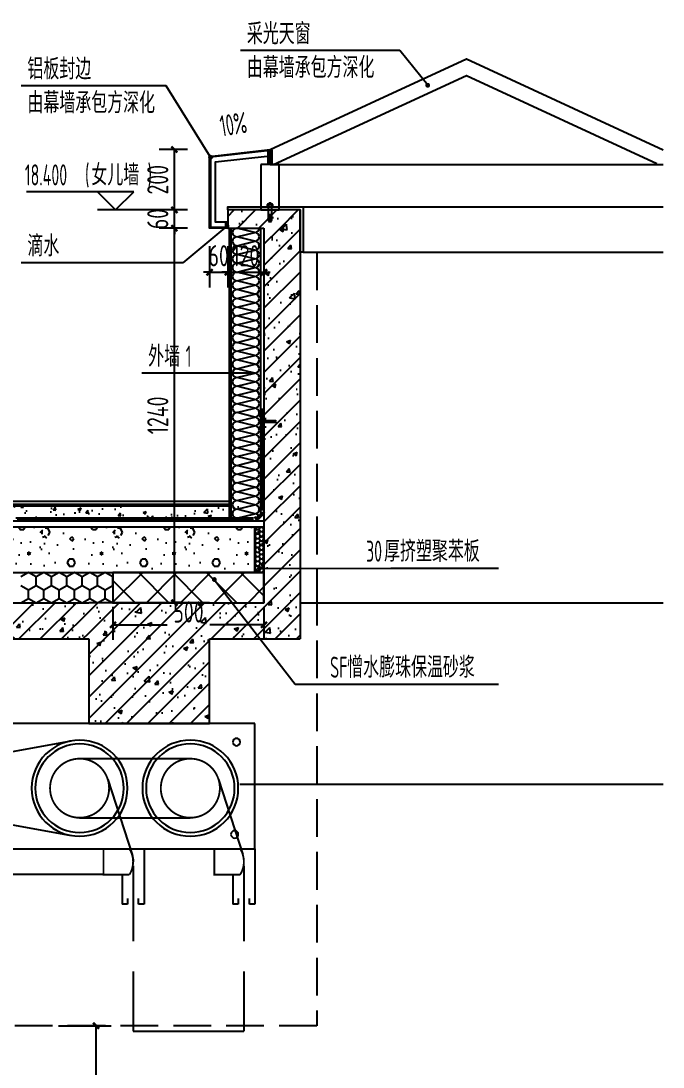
# Model space of a CAD drawing. Extents: x 198753 to 882193, y -399300 to 132460.
# Drawn here: x 438210 to 440336, y 15563 to 19025 of the extents above; entities that cross this region are included whole.
import ezdxf

# ---------------------------------------------------------------- set-up
doc = ezdxf.new("R2010")
doc.units = 0
doc.header["$LTSCALE"] = 1000
doc.header["$MEASUREMENT"] = 0
doc.linetypes.add('DASH', pattern=[0.35, 0.25, -0.1])
for name, color, linetype in [('01-标注_尺寸', 124, 'Continuous'), ('01-标注_标高', 200, 'Continuous'), ('01-标注_符号', 200, 'Continuous'), ('02-TEXT_标注', 130, 'Continuous'), ('05-填充_天正', 26, 'Continuous'), ('A-C_窗', 140, 'Continuous'), ('A-D-金属剖线', 200, 'Continuous'), ('A-D_龙骨', 131, 'Continuous'), ('A-O_屋面', 201, 'Continuous'), ('A-O_防水层', 222, 'Continuous'), ('A-STR-面层', 191, 'Continuous'), ('A-STR_门窗', 140, 'Continuous'), ('A-SUR_保温', 222, 'Continuous'), ('A-SUR_看线', 231, 'Continuous'), ('A-TECH_结构', 21, 'Continuous'), ('A_STR-砼墙', 51, 'Continuous'), ('A_STR-砼柱', 51, 'Continuous'), ('构造物', 145, 'Continuous'), ('钢龙骨', 173, 'Continuous')]:
    doc.layers.add(name, color=color, linetype=linetype)
doc.styles.add('_TCH_DIM', font='ROS1', dxfattribs={"width": 0.8, "bigfont": 'JD'})
doc.styles.add('_TCH_DIM_T3', font='ROS1', dxfattribs={"width": 0.8, "bigfont": 'JD'})
doc.dimstyles.new('_TCH_ARCH&&20', dxfattribs={"dimtxt": 70, "dimasz": 20, "dimexe": 50, "dimexo": 60, "dimgap": 20, "dimtad": 1, "dimdec": 0, "dimzin": 0, "dimdsep": 46, "dimtxsty": '_TCH_DIM_T3', "dimblk": 'ARCHTICK', "dimcen": 0.09, "dimclrt": 4, "dimazin": 2, "dimtfac": 1, "dimtdec": 0, "dimtix": 1, "dimtmove": 2, "dimatfit": 3, "dimfxl": 0, "dimtolj": 1, "dimtzin": 0, "dimarcsym": 0})
pattern_1 = [(45, (0, 0), (-35.355339, 35.355339), []), (50, (0, 0), (143.452037, -12.550427), [15, -165]), (355, (0, 0), (-27.750267, 150.438427), [12, -132]), (100.4514, (11.95, -1.05), (115.701876, 137.88791), [12.74804, -140.22842]), (46.1842, (0, 40), (213.44821, -33.1038), [22.5, -247.5]), (96.6356, (17.79, 37.24), (186.93254, 194.82357), [19.12206, -210.3426]), (351.1842, (0, 40), (186.93239, 194.82372), [18, -198]), (21, (20, 30), (119.38141, -80.523778), [15, -165]), (326, (20, 30), (48.663066, 145.03001), [12, -132]), (71.4514, (29.95, 23.29), (168.044526, 64.5061), [12.74804, -140.22842]), (37.5, (0, 0), (2.431971, 66.578771), [0, -130.4, 0, -134, 0, -132.5]), (7.5, (0, 0), (52.613907, 78.882342), [0, -76.4, 0, -127.4, 0, -50.5]), (327.5, (-44.6, 0), (106.764487, -4.5109743), [0, -50, 0, -156, 0, -207]), (317.5, (-64.6, 0), (116.637234, 20.020996), [0, -65, 0, -103.6, 0, -147])]

# ---------------------------------------------------------------- blocks, each defined once
blk = doc.blocks.new('双轨双帘防火卷帘门')
for p, q in [((-100, 0), (800, 0)), ((-100, -339.1), (-100, 0)), ((800, 0), (800, -409.1)), ((669.3, -96.3), (398.2, -47.1)), ((375, -95), (75, -95)), ((-1.5, -151.6), (-67.1, -354.7)), ((298.5, -151.6), (232.9, -354.7)), ((669.3, -253.7), (398.2, -302.9)), ((375, -255), (75, -255)), ((800, -339.1), (-100, -339.1)), ((-100, -339.1), (-100, -489.1)), ((200, -339.1), (200, -489.1)), ((-40, -409.1), (-40, -489.1)), ((260, -409.1), (260, -489.1)), ((310, -409.1), (800, -409.1)), ((-85, -489.1), (-85, -474.1)), ((-55, -474.1), (-55, -489.1)), ((215, -489.1), (215, -474.1)), ((245, -474.1), (245, -489.1)), ((-100, -489.1), (-85, -489.1)), ((-55, -489.1), (-40, -489.1)), ((200, -489.1), (215, -489.1)), ((245, -489.1), (260, -489.1))]:
    blk.add_line(p, q)
at = {"const_width": 5}
for points in [[(75, -95, -1), (75, -255, -1), (75, -95, -1)], [(375, -95, -1), (375, -255, -1), (375, -95, -1)], [(655, -135, -1), (655, -215, -1), (655, -135, 687123916425.603516)]]:
    blk.add_lwpolyline(points, format="xyb", dxfattribs=at)
for points in [[(-60, -339.1, 0.285714), (-60, -409.1), (10, -409.1), (10, -339.1)], [(240, -339.1, 0.285714), (240, -409.1), (310, -409.1), (310, -339.1)]]:
    blk.add_lwpolyline(points, format="xyb", close=True, dxfattribs=at)
for centre, radius in [((-50, -50), 10), ((75, -175), 130), ((75, -175), 120), ((375, -175), 130), ((375, -175), 120), ((750, -50), 10), ((655, -175), 80), ((-45, -300), 10), ((750, -300), 10)]:
    blk.add_circle(centre, radius)
blk.add_arc((296.2, -374.1), 66.3, 162.9588, 180)
blk = doc.blocks.new('A$C1C2A6847')
for p, q in [((52, 23.1), (55, 28.3)), ((52, 19.1), (55, 14)), ((55, 28.3), (55, 14))]:
    blk.add_line(p, q)
for points in [[(56, 42.1), (51, 37.1), (51, 5.1), (56, 0.1)], [(56.7, 41.4), (52, 36.7), (52, 26.6)], [(0, 21.1), (2, 23.1), (52, 23.1), (52, 19.1), (2, 19.1), (0, 21.1)], [(52, 25.6), (52, 16.6)], [(52, 15.6), (52, 5.6), (56.7, 0.9)]]:
    blk.add_lwpolyline(points)
for centre, start, end in [((56.4, 41.8), 315, 135), ((52, 26.1), 270, 90), ((52, 16.1), 270, 90), ((56.4, 0.5), 225, 45)]:
    blk.add_arc(centre, 0.5, start, end)
blk = doc.blocks.new('fdsgfd')
at = {"layer": '构造物', "linetype": 'DASH', "ltscale": 0.2}
for p, q in [((-7.9, 1.4), (-11.9, 1.4)), ((-11.9, 1.4), (-11.9, 0)), ((-11.9, 0), (-3.5, 0)), ((-9.2, 8.1), (-9.2, 3.7)), ((-6.8, 2.8), (-7.9, 2.8)), ((-7.9, 2.8), (-7.9, 1.4)), ((7.9, 1.4), (-7.9, 1.4)), ((-3.7, 9), (-7, 9)), ((-6.8, 2.8), (6.8, 2.8)), ((6, 0), (-6, 0)), ((-6, 0), (-6, -45)), ((-4.6, 8.2), (-4.6, 3.6)), ((-3.7, 13), (-4, 12.3)), ((4, 11.7), (-4, 12.3)), ((-4, 12.3), (-3.4, 10.9)), ((-3.4, 10.9), (-4, 9.7)), ((4, 9), (-4, 9.7)), ((-4, 9.7), (-3.7, 9)), ((3.4, 13), (-3.7, 13)), ((4, 9), (-3.7, 9)), ((-3.4, 10.9), (3.4, 10.4)), ((4, 11.7), (3.4, 13)), ((3.4, 10.4), (4, 11.7)), ((4, 9), (3.4, 10.4)), ((3.5, 0), (11.9, 0)), ((7, 9), (4, 9)), ((4.6, 8.2), (4.6, 3.6)), ((6, -45), (6, 0)), ((7.9, 2.8), (6.8, 2.8)), ((7.9, 1.4), (7.9, 2.8)), ((11.9, 1.4), (7.9, 1.4)), ((9.2, 3.7), (9.2, 8.1)), ((11.9, 0), (11.9, 1.4)), ((-6, -45), (-4, -45)), ((-4, -45), (-5.3, -48)), ((-5.3, -48), (5.3, -48)), ((5.3, -48), (4, -45)), ((4, -45), (6, -45))]:
    blk.add_line(p, q, dxfattribs=at)
for points in [[(-6.8, 9, -0.219294), (-4.6, 8.2, -0.173205), (4.6, 8.2, -0.102242), (6.8, 9)], [(-6.8, 2.8, 0.219294), (-4.6, 3.6, 0.173205), (4.6, 3.6, 0.102242), (6.8, 2.8)]]:
    blk.add_lwpolyline(points, format="xyb", dxfattribs=at)
blk.add_lwpolyline([(-4, -45), (-4, -22.3), (-2.7, -22.3), (-2.7, -45), (2.7, -45), (2.7, -22.3), (4, -22.3), (4, -45)], dxfattribs=at)
for centre, radius, start, end in [((-7.1, 6.1), 2.86, 86.7154, 137.7444), ((-6.8, 6.4), 3.56, 227.5084, 271.3321), ((6.9, 6.2), 3.43, 267.786, 313.3734), ((7, 5.8), 3.15, 44.7477, 90.8069)]:
    blk.add_arc(centre, radius, start, end, dxfattribs=at)
blk = doc.blocks.new('kyuhtr')
at = {"const_width": 20}
blk.add_lwpolyline([(50, 0), (0, 0)], dxfattribs=at)
blk.add_lwpolyline([(50, -30), (200, -30), (200, 30), (50, 30)], close=True)
blk = doc.blocks.new('$LinePat$聚苯板')
at = {"color": 0}
for p, q in [((14.8, -8.6), (0, 0)), ((29.7, 0), (14.8, -8.6)), ((14.8, -8.6), (14.8, -25.7)), ((14.8, -25.7), (0, -34.3)), ((0, -34.3), (0, -51.4)), ((29.7, -34.3), (14.8, -25.7)), ((0, -51.4), (14.8, -60)), ((14.8, -60), (29.7, -51.4))]:
    blk.add_line(p, q, dxfattribs=at)
blk = doc.blocks.new('*U237')
at = {"layer": 'A-SUR_保温', "color": 26}
blk.add_lwpolyline([(0, 0), (30, 0), (30, 150.3), (0, 150.3), (0, 0)], dxfattribs=at)
at = {"layer": 'A-SUR_保温', "color": 26, "xscale": -0.5060437014247401, "yscale": 0.5, "zscale": 0.5, "rotation": 270.0000009086517}
for p in [(30, 135.2), (30, 120.2), (30, 105.2), (30, 90.2), (30, 75.1), (30, 60.1), (30, 45.1), (30, 30.1), (30, 15), (30, 0)]:
    blk.add_blockref('$LinePat$聚苯板', p, dxfattribs=at)
blk = doc.blocks.new('_ArchTick')
at = {"color": 0, "linetype": 'ByBlock', "const_width": 0.4}
blk.add_lwpolyline([(-0.5, -0.5), (0.5, 0.5)], dxfattribs=at)
blk = doc.blocks.new('*D2115')
at = {"layer": '01-标注_尺寸', "color": 0, "lineweight": -2, "transparency": 16777216}
for p, q in [((0, -13.3), (0, -123.3)), ((500, -13.3), (500, -123.3)), ((0, -73.3), (179.6, -73.3)), ((500, -73.3), (320.4, -73.3))]:
    blk.add_line(p, q, dxfattribs=at)
at = {"layer": 'Defpoints', "color": 0, "transparency": 16777216}
for p in [(0, 46.7), (500, 46.7), (500, -73.3)]:
    blk.add_point(p, dxfattribs=at)
at = {"layer": '01-标注_尺寸', "color": 0, "lineweight": -2, "transparency": 16777216, "xscale": 20, "yscale": 20, "zscale": 20, "rotation": 180}
blk.add_blockref('_ArchTick', (0, -73.3), dxfattribs=at)
at = {"layer": '01-标注_尺寸', "color": 0, "lineweight": -2, "transparency": 16777216, "xscale": 20, "yscale": 20, "zscale": 20}
blk.add_blockref('_ArchTick', (500, -73.3), dxfattribs=at)
at = {"layer": '01-标注_尺寸', "color": 4, "transparency": 16777216, "insert": (250, -30.6), "char_height": 70, "attachment_point": 5, "style": '_TCH_DIM_T3'}
blk.add_mtext('\\A1;500', dxfattribs=at)
blk = doc.blocks.new('$LinePat$防水层2')
at = {"color": 0}
blk.add_line((0, 0), (600, 0), dxfattribs=at)
blk.add_solid([(150, 0), (450, 0), (150, -100), (450, -100)], dxfattribs=at)
blk = doc.blocks.new('$LinePat$岩棉板')
at = {"color": 0}
for p, q in [((0, -17), (12, -67)), ((12, -67), (24, -17))]:
    blk.add_line(p, q, dxfattribs=at)
for centre, start, end in [((12, -17), 0, 180), ((0, -67), 270, 0), ((24, -67), 180, 270)]:
    blk.add_arc(centre, 12, start, end, dxfattribs=at)
at = {"layer": 'Defpoints'}
blk.add_point((0, 0.1), dxfattribs=at)
at = {"layer": 'Defpoints', "color": 0}
blk.add_point((24, -84), dxfattribs=at)
blk = doc.blocks.new('*D1447')
at = {"layer": '01-标注_尺寸', "color": 0, "lineweight": -2, "transparency": 16777216}
for p, q in [((438335.2, 15700), (438509, 15700)), ((438459, 12900), (438459, 15700)), ((438335.2, 12900), (438509, 12900))]:
    blk.add_line(p, q, dxfattribs=at)
at = {"layer": 'Defpoints', "color": 0, "transparency": 16777216}
for p in [(438275.2, 15700), (438459, 15700), (438275.2, 12900)]:
    blk.add_point(p, dxfattribs=at)
at = {"layer": '01-标注_尺寸', "color": 0, "lineweight": -2, "transparency": 16777216, "xscale": 20, "yscale": 20, "zscale": 20}
for p, rotation in [((438459, 15700), 90), ((438459, 12900), 270)]:
    blk.add_blockref('_ArchTick', p, dxfattribs=dict(at, rotation=rotation))
at = {"layer": '01-标注_尺寸', "color": 4, "transparency": 16777216, "insert": (438404, 14312.2), "char_height": 70, "attachment_point": 5, "rotation": 90, "style": '_TCH_DIM_T3'}
blk.add_mtext('\\A1;2800', dxfattribs=at)
blk = doc.blocks.new('*D1449')
at = {"layer": '01-标注_尺寸', "color": 0, "lineweight": -2, "transparency": 16777216}
for p, q in [((438835, 18279.8), (438835, 18143.4)), ((438895, 18279.8), (438895, 18143.4)), ((438835, 18193.4), (438815, 18193.4)), ((438835, 18193.4), (438895, 18193.4)), ((438895, 18193.4), (438915, 18193.4))]:
    blk.add_line(p, q, dxfattribs=at)
at = {"layer": 'Defpoints', "color": 0, "transparency": 16777216}
for p in [(438835, 18339.8), (438895, 18339.8), (438895, 18193.4)]:
    blk.add_point(p, dxfattribs=at)
at = {"layer": '01-标注_尺寸', "color": 0, "lineweight": -2, "transparency": 16777216, "xscale": 20, "yscale": 20, "zscale": 20}
blk.add_blockref('_ArchTick', (438835, 18193.4), dxfattribs=at)
at = {"layer": '01-标注_尺寸', "color": 0, "lineweight": -2, "transparency": 16777216, "xscale": 20, "yscale": 20, "zscale": 20, "rotation": 180}
blk.add_blockref('_ArchTick', (438895, 18193.4), dxfattribs=at)
at = {"layer": '01-标注_尺寸', "color": 4, "transparency": 16777216, "insert": (438865, 18248.4), "char_height": 70, "attachment_point": 5, "style": '_TCH_DIM_T3'}
blk.add_mtext('\\A1;60', dxfattribs=at)
blk = doc.blocks.new('*D1450')
at = {"layer": '01-标注_尺寸', "color": 0, "lineweight": -2, "transparency": 16777216}
for p, q in [((438895, 18279.8), (438895, 18143.4)), ((439015, 18279.8), (439015, 18143.4)), ((438895, 18193.4), (438875, 18193.4)), ((438895, 18193.4), (439015, 18193.4)), ((439015, 18193.4), (439035, 18193.4))]:
    blk.add_line(p, q, dxfattribs=at)
at = {"layer": 'Defpoints', "color": 0, "transparency": 16777216}
for p in [(438895, 18339.8), (439015, 18339.8), (439015, 18193.4)]:
    blk.add_point(p, dxfattribs=at)
at = {"layer": '01-标注_尺寸', "color": 0, "lineweight": -2, "transparency": 16777216, "xscale": 20, "yscale": 20, "zscale": 20}
blk.add_blockref('_ArchTick', (438895, 18193.4), dxfattribs=at)
at = {"layer": '01-标注_尺寸', "color": 0, "lineweight": -2, "transparency": 16777216, "xscale": 20, "yscale": 20, "zscale": 20, "rotation": 180}
blk.add_blockref('_ArchTick', (439015, 18193.4), dxfattribs=at)
at = {"layer": '01-标注_尺寸', "color": 4, "transparency": 16777216, "insert": (438955, 18248.4), "char_height": 70, "attachment_point": 5, "style": '_TCH_DIM_T3'}
blk.add_mtext('\\A1;120', dxfattribs=at)
blk = doc.blocks.new('*D1451')
at = {"layer": '01-标注_尺寸', "color": 0, "lineweight": -2, "transparency": 16777216}
for p, q in [((438762.2, 18599.8), (438668.3, 18599.8)), ((438718.3, 18399.8), (438718.3, 18599.8)), ((438762.2, 18399.8), (438668.3, 18399.8))]:
    blk.add_line(p, q, dxfattribs=at)
at = {"layer": 'Defpoints', "color": 0, "transparency": 16777216}
for p in [(438718.3, 18599.8), (438822.2, 18599.8), (438822.2, 18399.8)]:
    blk.add_point(p, dxfattribs=at)
at = {"layer": '01-标注_尺寸', "color": 0, "lineweight": -2, "transparency": 16777216, "xscale": 20, "yscale": 20, "zscale": 20}
for p, rotation in [((438718.3, 18599.8), 90), ((438718.3, 18399.8), 270)]:
    blk.add_blockref('_ArchTick', p, dxfattribs=dict(at, rotation=rotation))
at = {"layer": '01-标注_尺寸', "color": 4, "transparency": 16777216, "insert": (438663.3, 18499.8), "char_height": 70, "attachment_point": 5, "rotation": 90, "style": '_TCH_DIM_T3'}
blk.add_mtext('\\A1;200', dxfattribs=at)
blk = doc.blocks.new('*D1452')
at = {"layer": '01-标注_尺寸', "color": 0, "lineweight": -2, "transparency": 16777216}
for p, q in [((438718.3, 18399.8), (438718.3, 18419.8)), ((438762.2, 18399.8), (438668.3, 18399.8)), ((438718.3, 18339.8), (438718.3, 18399.8)), ((438762.2, 18339.8), (438668.3, 18339.8)), ((438718.3, 18339.8), (438718.3, 18319.8))]:
    blk.add_line(p, q, dxfattribs=at)
at = {"layer": 'Defpoints', "color": 0, "transparency": 16777216}
for p in [(438718.3, 18399.8), (438822.2, 18399.8), (438822.2, 18339.8)]:
    blk.add_point(p, dxfattribs=at)
at = {"layer": '01-标注_尺寸', "color": 0, "lineweight": -2, "transparency": 16777216, "xscale": 20, "yscale": 20, "zscale": 20}
for p, rotation in [((438718.3, 18399.8), 270), ((438718.3, 18339.8), 90)]:
    blk.add_blockref('_ArchTick', p, dxfattribs=dict(at, rotation=rotation))
at = {"layer": '01-标注_尺寸', "color": 4, "transparency": 16777216, "insert": (438663.3, 18369.8), "char_height": 70, "attachment_point": 5, "rotation": 90, "style": '_TCH_DIM_T3'}
blk.add_mtext('\\A1;60', dxfattribs=at)
blk = doc.blocks.new('*D1453')
at = {"layer": '01-标注_尺寸', "color": 0, "lineweight": -2, "transparency": 16777216}
for p, q in [((438762.2, 18339.8), (438668.3, 18339.8)), ((438718.3, 17100), (438718.3, 18339.8)), ((438762.2, 17100), (438668.3, 17100))]:
    blk.add_line(p, q, dxfattribs=at)
at = {"layer": 'Defpoints', "color": 0, "transparency": 16777216}
for p in [(438718.3, 18339.8), (438822.2, 18339.8), (438822.2, 17100)]:
    blk.add_point(p, dxfattribs=at)
at = {"layer": '01-标注_尺寸', "color": 0, "lineweight": -2, "transparency": 16777216, "xscale": 20, "yscale": 20, "zscale": 20}
for p, rotation in [((438718.3, 18339.8), 90), ((438718.3, 17100), 270)]:
    blk.add_blockref('_ArchTick', p, dxfattribs=dict(at, rotation=rotation))
at = {"layer": '01-标注_尺寸', "color": 4, "transparency": 16777216, "insert": (438663.3, 17719.9), "char_height": 70, "attachment_point": 5, "rotation": 90, "style": '_TCH_DIM_T3'}
blk.add_mtext('\\A1;1240', dxfattribs=at)
blk = doc.blocks.new('dfsgfdgh')
at = {"transparency": 33554641}
h = blk.add_hatch(dxfattribs=at)
h.set_pattern_fill('ANSI37', color=26, scale=50)
h.set_pattern_definition([(45, (4580, -17100), (-56.1266, 56.1266), []), (135, (4580, -17100), (-56.1266, -56.1266), [])])
h.paths.add_polyline_path([(0, 0), (500, 0), (500, 100), (0, 100)])
at = {"color": 26}
blk.add_lwpolyline([(0, 0), (500, 0), (500, 100), (0, 100)], close=True, dxfattribs=at)
at = {"layer": '01-标注_尺寸'}
dim = blk.add_linear_dim(base=(500, -73.3), p1=(0, 46.7), p2=(500, 46.7), angle=360, dimstyle='_TCH_ARCH&&20', dxfattribs=at)
dim.commit()
dim.dimension.update_dxf_attribs({"geometry": '*D2115', "text_midpoint": (250, -30.6), "dimtype": 161})

msp = doc.modelspace()

# ---------------------------------------------------------------- hatches: boundary and pattern name
at = {"layer": '05-填充_天正'}
h = msp.add_hatch(dxfattribs=at)
h.set_pattern_fill('钢筋混凝土', color=256, scale=20, style=0)
h.set_pattern_definition(pattern_1)
h.paths.add_polyline_path([(438895, 18399.8), (438895, 18339.8), (439135, 18339.8), (439135, 18399.8)])
h = msp.add_hatch(dxfattribs=at)
h.set_pattern_fill('钢筋混凝土', color=256, scale=20, style=0)
h.set_pattern_definition(pattern_1)
h.paths.add_polyline_path([(439135, 18339.8), (439015, 18339.8), (439015, 17100), (439047.5, 17040), (439135, 17100)])
h = msp.add_hatch(dxfattribs=at)
h.set_pattern_fill('钢筋混凝土', color=256, scale=20, style=0)
h.set_pattern_definition(pattern_1)
h.paths.add_polyline_path([(438435, 16980), (438435, 17100), (436835, 17100), (436835, 16980)])
h = msp.add_hatch(dxfattribs=at)
h.set_pattern_fill('钢筋混凝土', color=256, scale=20, style=0)
h.set_pattern_definition(pattern_1)
h.paths.add_polyline_path([(438435, 16700), (438835, 16700), (438835, 17100), (438435, 17100)])
h = msp.add_hatch(dxfattribs=at)
h.set_pattern_fill('钢筋混凝土', color=256, scale=20, style=0)
h.set_pattern_definition(pattern_1)
h.paths.add_polyline_path([(438835, 17100), (438835, 16980), (439025, 16980), (439047.5, 17040), (439015, 17100)])
h = msp.add_hatch(dxfattribs=at)
h.set_pattern_fill('钢筋混凝土', color=256, scale=20, style=0)
h.set_pattern_definition(pattern_1)
h.paths.add_polyline_path([(439047.5, 17040), (439015, 16980), (439135, 16980), (439135, 17100)])
at = {"layer": 'A-SUR_保温'}
h = msp.add_hatch(dxfattribs=at)
h.set_pattern_fill('混凝土', color=26, scale=15)
h.set_pattern_definition([(50, (328680.995, 419523.09), (107.589027, -9.41282), [11.25, -123.75]), (355, (328681, 419523.09), (-20.8127, 112.82882), [9, -99]), (100.4514, (328689.96, 419522.31), (86.776407, 103.415931), [9.561029, -105.171317]), (46.1842, (328681, 419553.09), (160.086157, -24.827852), [16.875, -185.625]), (96.6356, (328694.34, 419551.02), (140.199406, 146.11768), [14.34154, -157.75695]), (351.1842, (328681, 419553.1), (140.19929, 146.11779), [13.5, -148.5]), (21, (328695.995, 419545.59), (89.536058, -60.392834), [11.25, -123.75]), (326, (328696, 419545.59), (36.4973, 108.772507), [9, -99]), (71.4514, (328703.46, 419540.56), (126.033394, 48.379575), [9.561029, -105.171317]), (37.5, (328680.995, 419523.093), (1.8239783, 49.934078), [0, -97.8, 0, -100.5, 0, -99.375]), (7.5, (328680.995, 419523.093), (39.4604306, 59.161757), [0, -57.3, 0, -95.55, 0, -37.875]), (327.5, (328647.545, 419523.093), (80.0733654, -3.3832308), [0, -37.5, 0, -117, 0, -155.25]), (317.5, (328632.545, 419523.09), (87.477925, 15.015747), [0, -48.75, 0, -77.7, 0, -110.25])])
h.paths.add_polyline_path([(439015, 17380.5), (439015, 17420), (436874, 17420), (436874.5, 17380)])
h = msp.add_hatch(dxfattribs=at)
h.set_pattern_fill('加气混凝土', color=26, scale=20)
h.set_pattern_definition([(0, (448910.53, 415249.9), (120, 240), [0, -240]), (0, (448770.13, 415217.5), (120, 240), [0, -240]), (0, (448848.13, 415215.1), (120, 240), [0, -240]), (0, (448933.33, 415285.9), (120, 240), [0, -240]), (0, (448833.73, 415203.1), (120, 240), [0, -240]), (0, (448957.33, 415437.1), (120, 240), [0, -240]), (0, (448884.13, 415417.9), (120, 240), [0, -240]), (0, (448922.53, 415387.9), (120, 240), [0, -240]), (0, (448726.93, 415383.1), (120, 240), [0, -240]), (0, (448844.53, 415372.3), (120, 240), [0, -240]), (0, (448798.93, 415311.1), (120, 240), [0, -240]), (0, (448801.33, 415221.1), (120, 240), [0, -240]), (0, (448891.33, 415211.5), (120, 240), [0, -240]), (0, (448957.33, 415317.1), (120, 240), [0, -240]), (0, (448732.93, 415279.9), (120, 240), [0, -240]), (0, (448753.33, 415320.7), (120, 240), [0, -240]), (0, (448846.93, 415303.9), (120, 240), [0, -240]), (0, (448813.33, 415269.1), (120, 240), [0, -240]), (0, (448794.13, 415348.3), (120, 240), [0, -240]), (0, (448824.13, 415438.3), (120, 240), [0, -240]), (0, (448742.53, 415229.5), (120, 240), [0, -240]), (0, (448874.53, 415389.1), (120, 240), [0, -240]), (0, (448762.93, 415392.7), (120, 240), [0, -240]), (0, (448743.73, 415423.9), (120, 240), [0, -240]), (130.601294, (448942.587, 415361.95), (-599.99999337, 720.00000315), [10.53662, -4414.8444]), (18.434949, (448925.444, 415366.52), (599.9999978, 239.9999982), [10.8421, -1507.05116]), (90, (448925.44, 415356.24), (120, 240), [10.28571, -469.71426]), (161.565051, (448935.73, 415352.807), (-600.000003, 239.999982), [10.8421, -1507.05116]), (53.130102, (448935.73, 415352.807), (120, 240), [11.42857, -1188.5714]), (135, (448944.87, 415230.52), (-120.000015, 239.999984), [9.69746, -669.12504]), (45, (448931.16, 415230.52), (120, 239.999999), [9.69746, -669.12504]), (135, (448938.02, 415223.664), (-120.000015, 239.999984), [9.69746, -669.12504]), (45, (448938.02, 415223.664), (120, 239.999999), [9.69746, -669.12504]), (116.56505, (448829.44, 415391.66), (-2e-05, 479.99999), [12.77753, -255.5506]), (180, (448823.73, 415403.1), (-120, 240), [13.71429, -226.2857]), (63.43495, (448804.3, 415391.66), (1e-06, 480), [12.77753, -255.5506]), (116.56505, (448810.02, 415380.24), (-2e-05, 479.99999), [12.77753, -255.5506]), (0, (448810.02, 415380.24), (120, 240), [13.71429, -226.2857]), (63.43495, (448823.73, 415380.24), (1e-06, 480), [12.77753, -255.5506]), (107.102728, (448919.73, 415310.521), (-359.99998624, 1200.00000194), [15.54454, -6513.161]), (143.972626, (448915.159, 415325.379), (-2279.9999711, 1679.9999981), [15.54454, -3248.808]), (180, (448902.59, 415334.52), (-120, 240), [14.85714, -225.14284]), (36.0273733, (448875.159, 415325.379), (2279.99998315, 1679.9999819), [15.54454, -3248.808]), (71.565051, (448870.587, 415311.664), (360.000002, 1199.999998), [14.45613, -1503.43712]), (107.102728, (448875.159, 415296.807), (-359.99998624, 1200.00000194), [15.54454, -6513.161]), (143.972626, (448887.73, 415287.664), (-2279.9999711, 1679.9999981), [15.54454, -3248.808]), (0, (448887.73, 415287.66), (120, 240), [14.85714, -225.14284]), (36.0273733, (448902.587, 415287.664), (2279.99998315, 1679.9999819), [15.54454, -3248.808]), (71.565051, (448915.16, 415296.807), (360.000002, 1199.999998), [14.45613, -1503.43712]), (150.255118, (448922.016, 415422.52), (-360.0000009, 239.999997), [9.21401, -1925.72784]), (90, (448914.02, 415417.95), (120, 240), [9.14286, -470.8571]), (29.744881, (448914.016, 415417.95), (360.0000002, 239.9999989), [9.21401, -1925.72784]), (116.56505, (448866.02, 415252.24), (-2e-05, 479.99999), [12.77753, -255.5506]), (168.690067, (448860.302, 415263.664), (-1080.0000008, 239.999994), [11.6549, -2435.8742]), (41.185925, (448839.73, 415257.95), (2999.99998182, 2639.9999769), [12.14874, -5090.3208]), (90, (448839.73, 415246.52), (120, 240), [11.42857, -468.5714]), (138.814074, (448848.873, 415238.521), (-2999.99994668, 2640.0000168), [12.14874, -5090.3208]), (16.6992442, (448848.873, 415238.521), (3959.9999702, 1199.99998743), [11.93178, -4999.415]), (60.945396, (448860.302, 415241.95), (119.99999968, 239.99999788), [11.76643, -4930.1358]), (109.983106, (448765.444, 415352.807), (-600.00000226, 1679.99999555), [13.3768, -5604.879]), (155.556045, (448760.873, 415365.379), (-1560.00000595, 719.99998504), [13.8092, -5786.0526]), (24.4439547, (448735.73, 415365.379), (1560.00000078, 719.99999654), [13.8092, -5786.0526]), (70.0168934, (448731.159, 415352.807), (600.0000018, 1679.99999583), [13.3768, -5604.879]), (109.983106, (448735.73, 415340.236), (-600.00000226, 1679.99999555), [13.3768, -5604.879]), (160.016893, (448748.302, 415335.664), (-600.0000004, 239.9999891), [13.3768, -2795.751]), (19.9831065, (448748.302, 415335.664), (599.9999967, 239.9999996), [13.3768, -2795.751]), (70.0168934, (448760.873, 415340.236), (600.0000018, 1679.99999583), [13.3768, -5604.879]), (122.005383, (448854.587, 415331.093), (-120.0000161, 239.9999877), [10.78169, -2253.3736]), (18.434949, (448838.587, 415336.807), (599.9999978, 239.9999982), [10.8421, -1507.05116]), (90, (448838.59, 415326.52), (120, 240), [10.28571, -469.71426]), (161.565051, (448848.873, 415323.093), (-600.000003, 239.999982), [10.8421, -1507.05116]), (54.462322, (448848.873, 415323.093), (839.9999988, 1199.9999982), [9.83123, -4119.2846]), (116.56505, (448784.87, 415272.8), (-2e-05, 479.99999), [12.77753, -255.5506]), (180, (448779.16, 415284.24), (-120, 240), [12.57143, -227.42856]), (59.0362434, (448759.73, 415272.807), (120.0000004, 239.9999988), [13.32789, -2785.5288]), (120.963756, (448766.587, 415261.379), (-120.0000164, 239.999989), [13.32789, -2785.5288]), (0, (448766.59, 415261.38), (120, 240), [12.57143, -227.42856]), (63.43495, (448779.16, 415261.38), (1e-06, 480), [12.77753, -255.5506])])
h.paths.add_polyline_path([(439015, 17211.2), (439015, 17350.3), (436834.3, 17350), (436834.3, 17220)])

# ---------------------------------------------------------------- linework, layer by layer
at = {"layer": '01-标注_标高'}
for p, q in [((438583.8, 18459.8), (438229.2, 18459.8)), ((438523.8, 18399.8), (438463.8, 18459.8)), ((438523.8, 18399.8), (438583.8, 18459.8)), ((438683.8, 18399.8), (438463.8, 18399.8))]:
    msp.add_line(p, q, dxfattribs=at)
at = {"layer": '01-标注_符号'}
for p, q in [((439464.7, 18927.3), (438937.2, 18927.3)), ((439557, 18812.4), (439464.7, 18927.3)), ((438691.5, 18810.6), (438210.9, 18810.6)), ((438838, 18574.4), (438691.5, 18810.6)), ((438892.5, 18346.2), (438746, 18225.2)), ((438746, 18225.2), (438210.9, 18225.2)), ((438751, 17859.7), (438610.6, 17859.7)), ((438986.2, 17859.7), (438751, 17859.7)), ((439000, 17213.6), (439435, 17214.6)), ((439435, 17214.6), (439791.7, 17214.6)), ((438850.4, 17176.7), (439118.4, 16830.5)), ((439118.4, 16830.5), (439791.7, 16830.5))]:
    msp.add_line(p, q, dxfattribs=at)
at = {"layer": '01-标注_符号', "const_width": 8}
for points in [[(439559.5, 18809.3, 1), (439554.5, 18815.5, 1)], [(438840.1, 18571, 1), (438835.9, 18577.8, 1)], [(438895.6, 18348.7, 1), (438889.4, 18343.6, 1)], [(438996, 17213.6, 1), (439004, 17213.6, 1)], [(438848, 17179.8, 1), (438852.9, 17173.5, 1)]]:
    msp.add_lwpolyline(points, format="xyb", close=True, dxfattribs=at)
at = {"layer": '01-标注_符号'}
msp.add_lwpolyline([(438977.3, 18636.6, 0, 0, 0), (438919.9, 18627.9, 16, 0, 0), (438860.6, 18618.8, 0, 0, 0)], format="xyseb", dxfattribs=at)
at = {"layer": 'A-C_窗'}
for points in [[(439035, 18599.8), (439685, 18899.8), (440336.3, 18599.2)], [(439046, 18549.8), (439685, 18844.7), (440315.3, 18553.8)]]:
    msp.add_lwpolyline(points, dxfattribs=at)
at = {"layer": 'A-D-金属剖线'}
for points in [[(438895, 18339.8), (438835, 18339.8), (438835, 18577.2), (439035, 18599.8)], [(439035, 18596.7), (438838, 18574.4), (438838, 18342.8), (438895, 18342.8)], [(438895, 18359.8), (438855, 18359.8), (438855, 18558.8), (439035, 18579.3)]]:
    msp.add_lwpolyline(points, dxfattribs=at)
msp.add_lwpolyline([(439015, 18409.8), (439145, 18409.8), (439145, 18259.8), (439135, 18259.8), (439135, 18399.8), (438895, 18399.8), (438895, 18409.8)], close=True, dxfattribs=at)
at = {"layer": 'A-D-金属剖线', "const_width": 10}
msp.add_lwpolyline([(438890, 18359.8), (438890, 18339.8)], dxfattribs=at)
at = {"layer": 'A-D_龙骨'}
msp.add_line((439035, 18549.8), (440336.3, 18549.8), dxfattribs=at)
at = {"layer": 'A-O_屋面'}
for p, q in [((438900, 18339.8), (438900, 17379.4)), ((438900, 17435), (436940, 17435)), ((438900, 17425), (436940, 17425)), ((438900, 17420), (436940, 17420)), ((439015, 17370.3), (436835, 17370)), ((439015, 17350.3), (436835.5, 17350)), ((436835, 17200), (439015, 17200))]:
    msp.add_line(p, q, dxfattribs=at)
at = {"layer": 'A-O_防水层'}
msp.add_lwpolyline([(439015, 17370.3), (436835, 17370)], dxfattribs=at)
at = {"layer": 'A-STR-面层', "linetype": 'DASH', "ltscale": 0.5}
msp.add_lwpolyline([(439145, 18259.8), (439190, 18259.8), (439190, 17150), (439190, 17150), (439190, 15700), (436835, 15700)], dxfattribs=at)
at = {"layer": 'A-STR_门窗', "linetype": 'DASH'}
for p, q in [((438581.6, 16229.4), (438581.6, 15682.1)), ((438948.3, 16229.4), (438948.3, 15682.1))]:
    msp.add_line(p, q, dxfattribs=at)
at = {"layer": 'A-STR_门窗'}
msp.add_line((438581.6, 15682.1), (438948.3, 15682.1), dxfattribs=at)
at = {"layer": 'A-SUR_保温'}
for p, q in [((438905, 18339.8), (438905, 17379.4)), ((439005, 17395.3), (439005, 18339.8))]:
    msp.add_line(p, q, dxfattribs=at)
at = {"layer": 'A-TECH_结构'}
for p, q in [((439135, 17100), (440336.3, 17100)), ((438935, 16500), (440336.3, 16500))]:
    msp.add_line(p, q, dxfattribs=at)
at = {"layer": 'A_STR-砼墙'}
for p, q in [((438895, 18399.8), (438895, 18339.8)), ((439135, 18399.8), (438895, 18399.8)), ((439135, 18399.8), (439135, 18339.8)), ((438895, 18339.8), (439015, 18339.8)), ((439015, 18339.8), (439015, 17100)), ((439135, 18339.8), (439135, 17100)), ((436835, 17100), (438435, 17100)), ((438835, 17100), (439015, 17100)), ((439135, 17100), (439135, 17100)), ((439135, 17100), (439135, 16980)), ((436835, 16980), (438435, 16980)), ((438835, 16980), (439025, 16980)), ((439015, 16980), (439135, 16980))]:
    msp.add_line(p, q, dxfattribs=at)
at = {"layer": 'A_STR-砼柱'}
for p, q in [((438835, 17100), (438435, 17100)), ((438435, 16980), (438435, 16700)), ((438835, 16700), (438835, 16980)), ((438435, 16700), (438835, 16700))]:
    msp.add_line(p, q, dxfattribs=at)
at = {"layer": '钢龙骨'}
for p, q in [((439145, 18409.8), (440336.3, 18409.8)), ((439145, 18259.8), (440336.3, 18259.8))]:
    msp.add_line(p, q, dxfattribs=at)

# ---------------------------------------------------------------- block references
msp.add_blockref('fdsgfd', (439035, 18409.8))
at = {"layer": 'A-D_龙骨', "rotation": 270}
msp.add_blockref('kyuhtr', (439035, 18599.8), dxfattribs=at)
at = {"layer": 'A-O_防水层', "yscale": 0.05, "zscale": 0.05}
for p, xscale, rotation in [((439005, 17742.8), -0.05114198103585627, 89.99999999366656), ((439010, 17742.8), -0.05114198103585627, 89.99999999366656), ((439005, 17712.1), -0.05114198103585627, 89.99999999366656), ((439010, 17712.1), -0.05114198103585627, 89.99999999366656), ((439005, 17681.4), -0.05114198103585627, 89.99999999366656), ((439010, 17681.4), -0.05114198103585627, 89.99999999366656), ((439005, 17650.7), -0.05114198103585627, 89.99999999366656), ((439010, 17650.7), -0.05114198103585627, 89.99999999366656), ((439005, 17620.1), -0.05114198103585627, 89.99999999366656), ((439005, 17589.4), -0.05114198103585627, 89.99999999366656), ((439010, 17620.1), -0.05114198103585627, 89.99999999366656), ((439010, 17589.4), -0.05114198103585627, 89.99999999366656), ((439005, 17558.7), -0.05114198103585627, 89.99999999366656), ((439010, 17558.7), -0.05114198103585627, 89.99999999366656), ((439005, 17528), -0.05114198103585627, 89.99999999366656), ((439010, 17528), -0.05114198103585627, 89.99999999366656), ((439005, 17497.3), -0.05114198103585627, 89.99999999366656), ((439010, 17497.3), -0.05114198103585627, 89.99999999366656), ((439005, 17466.6), -0.05114198103585627, 89.99999999366656), ((439010, 17466.6), -0.05114198103585627, 89.99999999366656), ((439005, 17435.9), -0.05114198103585627, 89.99999999366656), ((439010, 17435.9), -0.05114198103585627, 89.99999999366656), ((439010.2, 17400.1), -0.05892556509887896, 45), ((439016.2, 17399), -0.07071067811865477, 45), ((438224.1, 17380.1), -0.05039379284995363, 0.01503129077492577), ((438228.1, 17375.2), -0.05012356380419017, 0.00700248201459338), ((438254.3, 17380.1), -0.05039379284995363, 0.01503129077492577), ((438258.2, 17375.2), -0.05012356380419017, 0.00700248201459338), ((438284.6, 17380.1), -0.05039379284995363, 0.01503129077492577), ((438288.3, 17375.2), -0.05012356380419017, 0.00700248201459338), ((438314.8, 17380.1), -0.05039379284995363, 0.01503129077492577), ((438318.4, 17375.2), -0.05012356380419017, 0.00700248201459338), ((438345, 17380.1), -0.05039379284995363, 0.01503129077492577), ((438348.4, 17375.2), -0.05012356380419017, 0.00700248201459338), ((438375.3, 17380.1), -0.05039379284995363, 0.01503129077492577), ((438378.5, 17375.2), -0.05012356380419017, 0.00700248201459338), ((438405.5, 17380.1), -0.05039379284995363, 0.01503129077492577), ((438408.6, 17375.2), -0.05012356380419017, 0.00700248201459338), ((438435.7, 17380.1), -0.05039379284995363, 0.01503129077492577), ((438438.7, 17375.2), -0.05012356380419017, 0.00700248201459338), ((438466, 17380.1), -0.05039379284995363, 0.01503129077492577), ((438468.7, 17375.2), -0.05012356380419017, 0.00700248201459338), ((438496.2, 17380.1), -0.05039379284995363, 0.01503129077492577), ((438498.8, 17375.2), -0.05012356380419017, 0.00700248201459338), ((438526.5, 17380.1), -0.05039379284995363, 0.01503129077492577), ((438528.9, 17375.2), -0.05012356380419017, 0.00700248201459338), ((438556.7, 17380.2), -0.05039379284995363, 0.01503129077492577), ((438559, 17375.2), -0.05012356380419017, 0.00700248201459338), ((438586.9, 17380.2), -0.05039379284995363, 0.01503129077492577), ((438589, 17375.2), -0.05012356380419017, 0.00700248201459338), ((438617.2, 17380.2), -0.05039379284995363, 0.01503129077492577), ((438619.1, 17375.2), -0.05012356380419017, 0.00700248201459338), ((438647.4, 17380.2), -0.05039379284995363, 0.01503129077492577), ((438649.2, 17375.2), -0.05012356380419017, 0.00700248201459338), ((438677.6, 17380.2), -0.05039379284995363, 0.01503129077492577), ((438679.3, 17375.2), -0.05012356380419017, 0.00700248201459338), ((438707.9, 17380.2), -0.05039379284995363, 0.01503129077492577), ((438709.3, 17375.2), -0.05012356380419017, 0.00700248201459338), ((438738.1, 17380.2), -0.05039379284995363, 0.01503129077492577), ((438739.4, 17375.2), -0.05012356380419017, 0.00700248201459338), ((438768.3, 17380.2), -0.05039379284995363, 0.01503129077492577), ((438769.5, 17375.2), -0.05012356380419017, 0.00700248201459338), ((438798.6, 17380.2), -0.05039379284995363, 0.01503129077492577), ((438799.6, 17375.2), -0.05012356380419017, 0.00700248201459338), ((438828.8, 17380.2), -0.05039379284995363, 0.01503129077492577), ((438829.6, 17375.2), -0.05012356380419017, 0.00700248201459338), ((438859.1, 17380.2), -0.05039379284995363, 0.01503129077492577), ((438859.7, 17375.2), -0.05012356380419017, 0.00700248201459338), ((438889.3, 17380.2), -0.05039379284995363, 0.01503129077492577), ((438889.8, 17375.3), -0.05012356380419017, 0.00700248201459338), ((438919.5, 17380.2), -0.05039379284995363, 0.01503129077492577), ((438919.9, 17375.3), -0.05012356380419017, 0.00700248201459338), ((438949.8, 17380.3), -0.05039379284995363, 0.01503129077492577), ((438949.9, 17375.3), -0.05012356380419017, 0.00700248201459338), ((438980, 17380.3), -0.05039379284995363, 0.01503129077492577), ((438980, 17375.3), -0.05012356380419017, 0.00700248201459338)]:
    msp.add_blockref('$LinePat$防水层2', p, dxfattribs=dict(at, xscale=xscale, rotation=rotation))
at = {"layer": 'A-SUR_保温', "xscale": 1.21187097708717, "yscale": 1.188379012465143, "zscale": 1.188379012465143, "rotation": 90.00000000796409}
for p in [(438905, 18310.7), (438905, 18281.6), (438905, 18252.5), (438905, 18223.5), (438905, 18194.4), (438905, 18165.3), (438905, 18136.2), (438905, 18107.1), (438905, 18078), (438905, 18049), (438905, 18019.9), (438905, 17990.8), (438905, 17961.7), (438905, 17932.6), (438905, 17903.5), (438905, 17874.4), (438905, 17845.4), (438905, 17816.3), (438905, 17787.2), (438905, 17758.1), (438905, 17729), (438905, 17699.9), (438905, 17670.8), (438905, 17641.8), (438905, 17612.7), (438905, 17583.6), (438905, 17554.5), (438905, 17525.4), (438905, 17496.3), (438905, 17467.3), (438905, 17438.2), (438905, 17409.1), (438905, 17380)]:
    msp.add_blockref('$LinePat$岩棉板', p, dxfattribs=at)
at = {"layer": 'A-SUR_保温', "color": 26, "xscale": -1}
msp.add_blockref('*U237', (439015, 17200), dxfattribs=at)
at = {"layer": 'A-SUR_保温', "color": 26, "xscale": 1.714555344864551, "yscale": 1.666666666666667, "zscale": 1.666666666666667, "rotation": 179.9999999998794}
for p in [(438260.5, 17100), (438311.4, 17100), (438362.3, 17100), (438413.2, 17100), (438464.1, 17100), (438515, 17100)]:
    msp.add_blockref('$LinePat$聚苯板', p, dxfattribs=at)
at = {"layer": 'A-SUR_保温', "color": 26}
msp.add_blockref('dfsgfdgh', (438515, 17100), dxfattribs=at)
at = {"layer": 'A-SUR_看线', "xscale": -1.222222222224259, "yscale": 1.222222222224259, "zscale": 1.222222222224259}
msp.add_blockref('双轨双帘防火卷帘门', (438862.8, 16700), dxfattribs=at)
at = {"layer": '构造物', "linetype": 'DASH', "ltscale": 0.2, "xscale": -1}
msp.add_blockref('A$C1C2A6847', (439056, 17678.9), dxfattribs=at)

# ---------------------------------------------------------------- texts
at = {"layer": '02-TEXT_标注', "style": '_TCH_DIM'}
for s, height, width, p in [('采光天窗', 69.46, 0.8, (438958.2, 18948.3)), ('铝板封边', 69.46, 0.8, (438231.9, 18831.6)), ('由幕墙承包方深化', 69.46, 0.8, (438958.2, 18836.3)), ('由幕墙承包方深化', 69.46, 0.8, (438231.9, 18719.6)), ('(', 70, 0.64, (438422.7, 18480.8)), ('女儿墙', 69.46, 0.8, (438443.6, 18480.8)), (')', 70, 0.64, (438629.8, 18480.8)), ('18.400', 70, 0.64, (438223.2, 18480.8)), ('滴水', 69.46, 0.8, (438231.9, 18246.2)), ('外墙', 69.46, 0.8, (438631.6, 17880.7)), ('1', 70, 0.64, (438755.7, 17880.7)), ('厚挤塑聚苯板', 69.46, 0.8, (439412.6, 17235.6)), ('30', 70, 0.64, (439352.8, 17235.6)), ('SF', 70, 0.64, (439233.8, 16851.5)), ('憎水膨珠保温砂浆', 69.46, 0.8, (439290.6, 16851.5))]:
    msp.add_text(s, height=height, dxfattribs=dict(at, width=width)).set_placement(p)
at = {"layer": '02-TEXT_标注', "style": '_TCH_DIM', "width": 0.64}
msp.add_text('10%', height=70, rotation=8.659, dxfattribs=at).set_placement((438875.2, 18642.3))

# ---------------------------------------------------------------- dimensions: what is measured, and where the dimension line sits
at = {"layer": '01-标注_尺寸'}
for p1, p2, distance, picture, middle in [((438822.2, 18399.8), (438822.2, 18599.8), 104, '*D1451', (438663.3, 18499.8)), ((438822.2, 18339.8), (438822.2, 18399.8), 104, '*D1452', (438663.3, 18369.8)), ((438822.2, 17100), (438822.2, 18339.8), 104, '*D1453', (438663.3, 17719.9)), ((438835, 18339.8), (438895, 18339.8), -146.4, '*D1449', (438865, 18248.4)), ((438895, 18339.8), (439015, 18339.8), -146.4, '*D1450', (438955, 18248.4))]:
    dim = msp.add_aligned_dim(p1=p1, p2=p2, distance=distance, dimstyle='_TCH_ARCH&&20', dxfattribs=at)
    dim.commit()
    dim.dimension.update_dxf_attribs({"geometry": picture, "text_midpoint": middle})
dim = msp.add_linear_dim(base=(438459, 15700), p1=(438275.2, 12900), p2=(438275.2, 15700), angle=90, dimstyle='_TCH_ARCH&&20', dxfattribs=at)
dim.commit()
dim.dimension.update_dxf_attribs({"geometry": '*D1447', "text_midpoint": (438404, 14312.2), "dimtype": 161})

doc.saveas('drawing.dxf')
